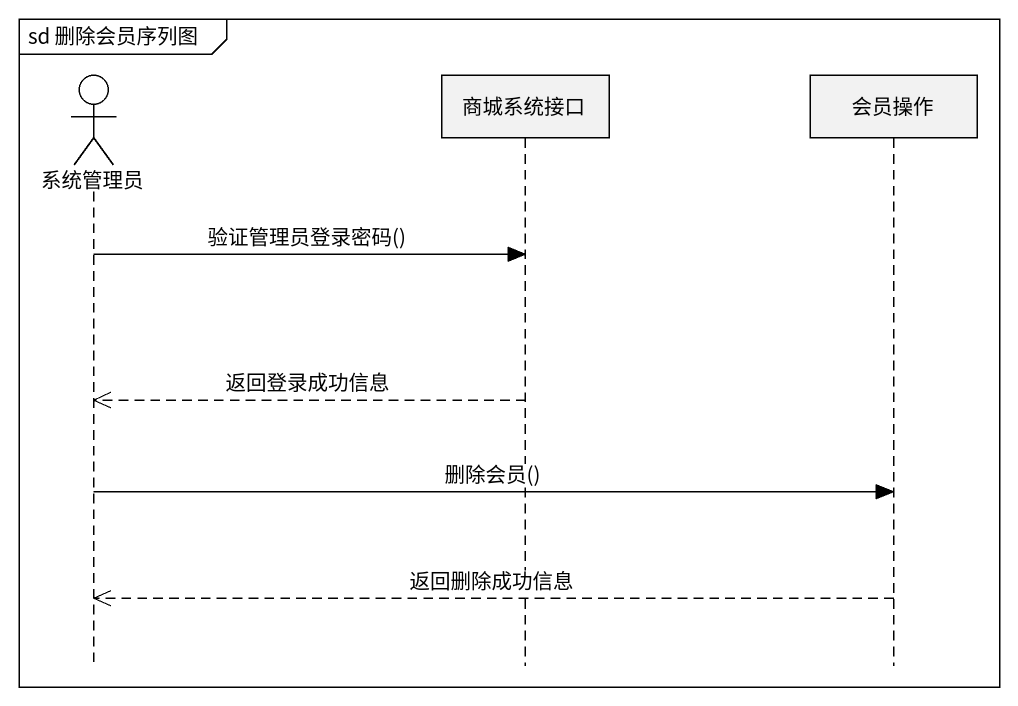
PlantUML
@startuml
mainframe sd 删除会员序列图
hide footbox
actor 系统管理员
participant 商城系统接口
participant 会员操作

系统管理员 -> 商城系统接口 : 验证管理员登录密码()
商城系统接口 -->> 系统管理员 : 返回登录成功信息
系统管理员 -> 会员操作 : 删除会员()
会员操作 -->> 系统管理员 : 返回删除成功信息
@enduml
